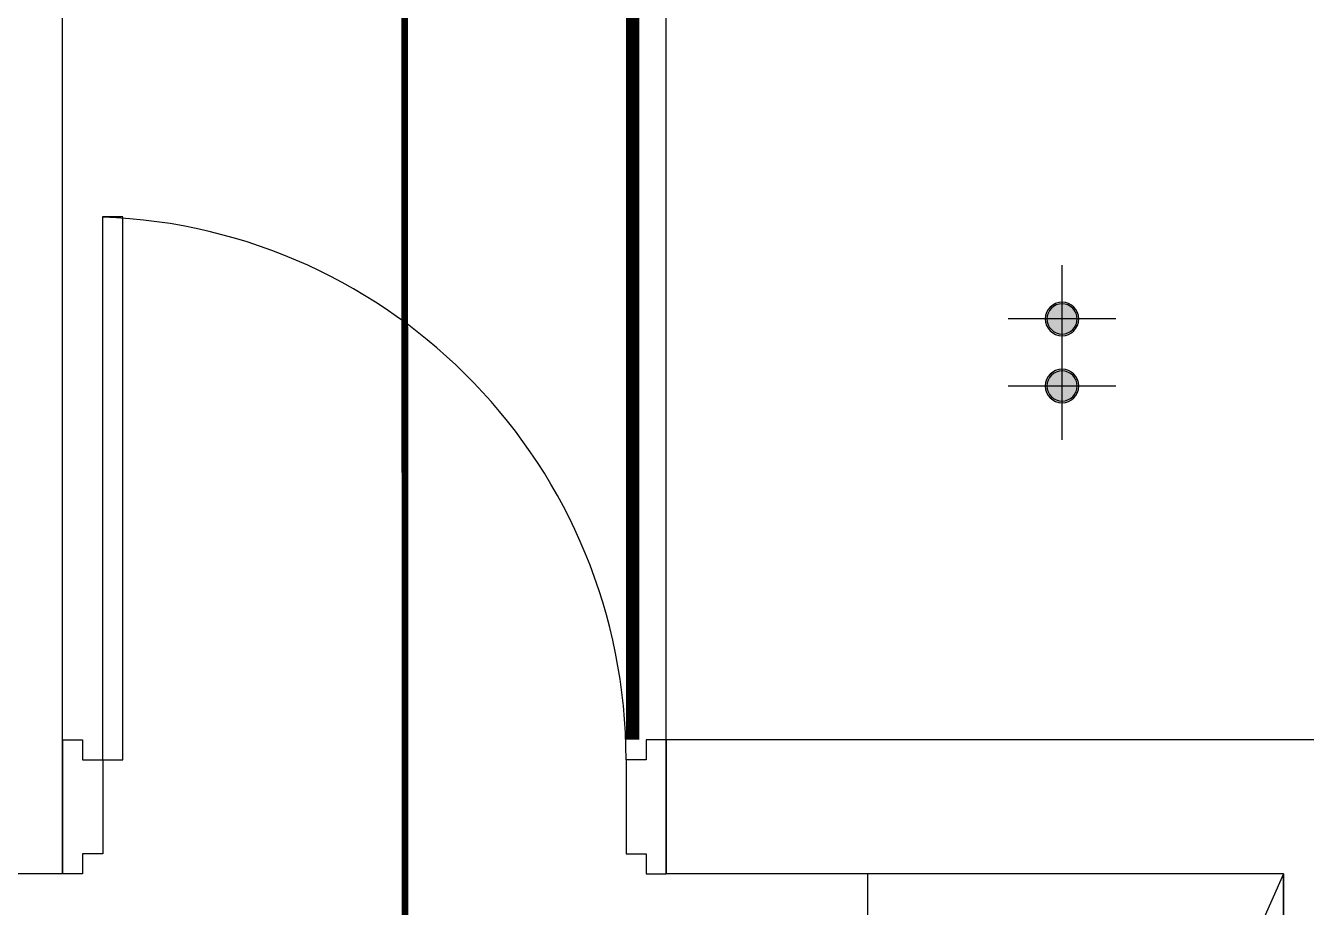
# Model space of a CAD drawing. Header units: millimetres. Extents: x 145965 to 228269, y 99354 to 115204.
# Drawn here: x 200993 to 202902, y 107989 to 109304 of the extents above; entities that cross this region are included whole.
import ezdxf

# ---------------------------------------------------------------- set-up
doc = ezdxf.new("R2010")
doc.units = ezdxf.units.MM
doc.header["$LTSCALE"] = 50
doc.linetypes.add('HID', pattern=[2.5, 1.5, -1])
for name, color, linetype in [('06-FUR', 6, 'Continuous'), ('3.기호.계단선', 30, 'Continuous'), ('RC-LIGHT', 7, 'Continuous'), ('벽1', 2, 'Continuous'), ('창호', 4, 'Continuous'), ('틀', 8, 'Continuous')]:
    doc.layers.add(name, color=color, linetype=linetype)

# ---------------------------------------------------------------- blocks, each defined once
blk = doc.blocks.new('vidaisejh')
at = {"layer": '벽1'}
for p, q in [((158047.9, 68032.3), (158047.9, 70442.3)), ((158047.9, 68032.3), (158047.9, 67832.3)), ((160747.9, 68032.3), (158947.9, 68032.3)), ((158947.9, 68032.3), (158947.9, 67832.3)), ((158047.9, 67832.3), (157847.9, 67832.3)), ((158047.9, 67832.3), (157847.9, 67832.3)), ((159867.9, 67832.3), (158947.9, 67832.3)), ((159867.9, 67832.3), (158947.9, 67832.3)), ((159867.9, 67832.3), (159867.9, 66432.3))]:
    blk.add_line(p, q, dxfattribs=at)
at = {"layer": '창호'}
blk.add_arc((158077.9, 68002.3), 810, 0, 87.8774, dxfattribs=at)
at = {"layer": '틀'}
for p, q in [((158107.9, 68002.3), (158107.9, 68812.3)), ((158107.9, 68812.3), (158137.9, 68812.3)), ((158137.9, 68002.3), (158137.9, 68811.7)), ((158047.9, 67832.3), (158047.9, 68032.3)), ((158047.9, 68032.3), (158047.9, 67832.3)), ((158947.9, 68032.3), (158947.9, 67832.3)), ((158107.9, 68002.3), (158137.9, 68002.3))]:
    blk.add_line(p, q, dxfattribs=at)
for points in [[(158047.9, 68032.3), (158077.9, 68032.3), (158077.9, 68002.3), (158107.9, 68002.3), (158107.9, 67862.3), (158077.9, 67862.3), (158077.9, 67832.3), (158047.9, 67832.3), (158047.9, 68032.3)], [(158947.9, 68032.3), (158917.9, 68032.3), (158917.9, 68002.3), (158887.9, 68002.3), (158887.9, 67862.3), (158917.9, 67862.3), (158917.9, 67832.3), (158947.9, 67832.3), (158947.9, 68032.3)]]:
    blk.add_lwpolyline(points, dxfattribs=at)
blk = doc.blocks.new('VJSWJDEH')
at = {"layer": '06-FUR', "color": 8}
blk.add_lwpolyline([(202867.9, 108039.4), (202247.9, 108039.4), (202247.9, 106639.4), (202867.9, 106639.4), (202867.9, 108039.4), (202247.9, 106639.4)], dxfattribs=at)
blk.add_blockref('vidaisejh', (43000, 40207.2))
blk = doc.blocks.new('1')
at = {"linetype": 'Continuous'}
h = blk.add_hatch(color=4, dxfattribs=at)
h.dxf.hatch_style = 1
edge = h.paths.add_edge_path()
edge.add_arc((11539653.5, -14273503.8), 37.5, 0, 360)
at = {"color": 1, "linetype": 'Continuous'}
for p, q in [((11539653.5, -14273637.1), (11539653.5, -14273370.5)), ((11539520.2, -14273503.8), (11539786.8, -14273503.8))]:
    blk.add_line(p, q, dxfattribs=at)
at = {"color": 4, "linetype": 'Continuous'}
for radius in [41.5, 37.5]:
    blk.add_circle((11539653.5, -14273503.8), radius, dxfattribs=at)

msp = doc.modelspace()

# ---------------------------------------------------------------- linework, layer by layer
at = {"layer": '3.기호.계단선', "color": 10, "linetype": 'HID', "const_width": 20}
msp.add_lwpolyline([(201897.9, 111594.4), (201897.9, 108239.4)], dxfattribs=at)
at = {"layer": '3.기호.계단선', "linetype": 'HID'}
msp.add_lwpolyline([(201558, 109446.3, 10, 10, 0), (201559.2, 105233.9, 10, 10, 0)], format="xyseb", dxfattribs=at)
at = {"layer": 'RC-LIGHT'}
msp.add_line((201947.9, 108239.4), (201947.9, 111594.4), dxfattribs=at)

# ---------------------------------------------------------------- block references
msp.add_blockref('VJSWJDEH', (0, 0), dxfattribs=at)
at = {"layer": 'RC-LIGHT', "xscale": -0.6024096385271789, "yscale": 0.6024096385271789, "zscale": 0.6024096385271789, "rotation": 359.9999999999996}
for p in [(7154136.4, 8707363.2), (7154136.4, 8707263.2)]:
    msp.add_blockref('1', p, dxfattribs=at)

doc.saveas('drawing.dxf')
